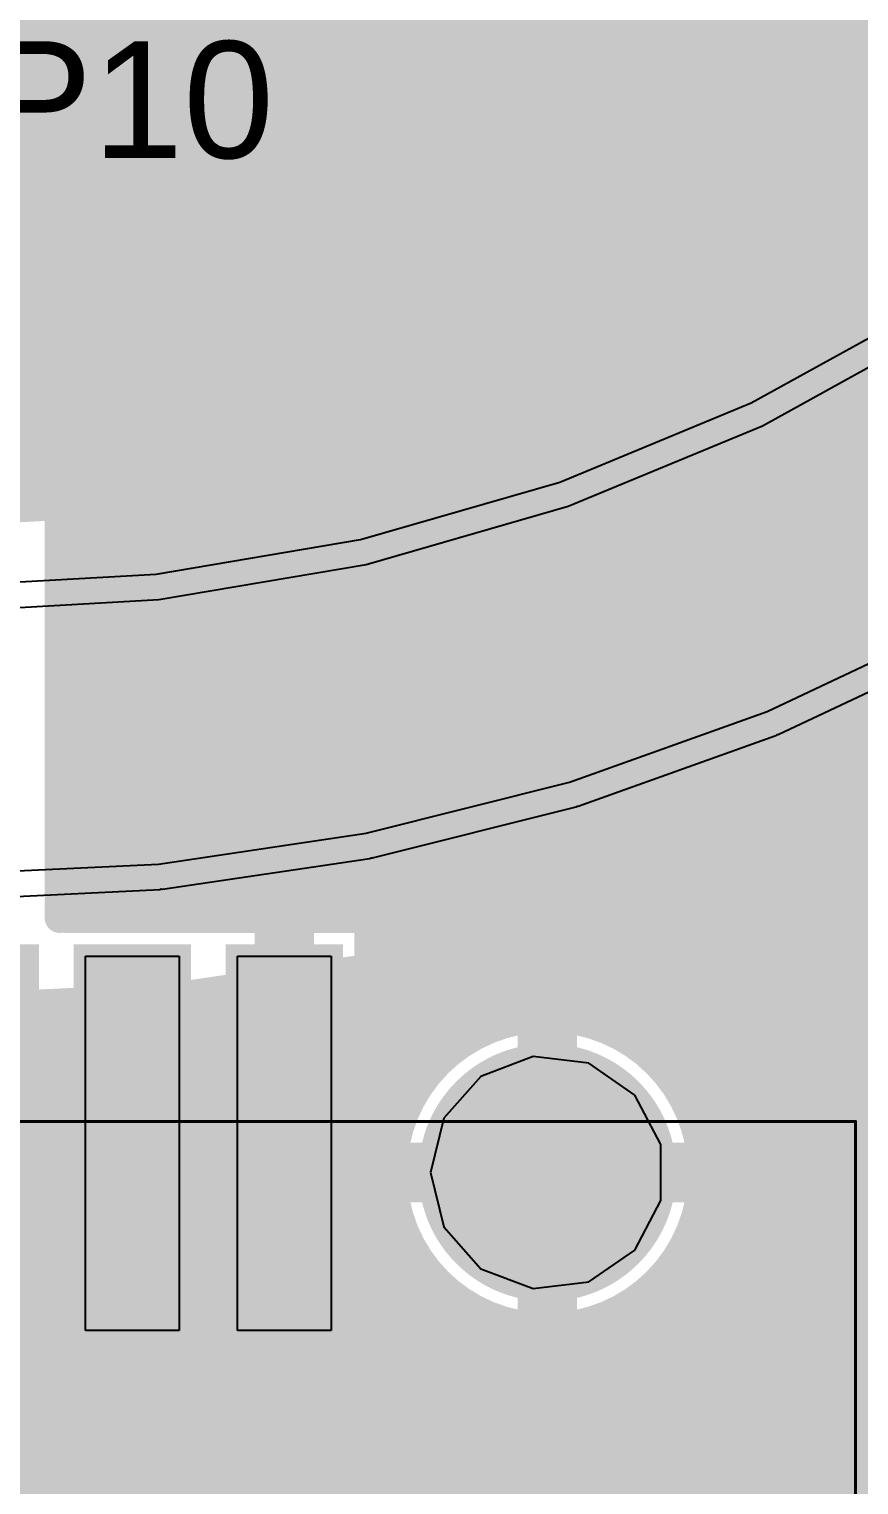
# Model space of a CAD drawing. Header units: inches. Extents: x 0 to 215, y 0 to 215.
# Drawn here: x 0.4625 to 0.6022, y 0.1446 to 0.3897 of the extents above; entities that cross this region are included whole.
import ezdxf

# ---------------------------------------------------------------- set-up
doc = ezdxf.new("R2010")
doc.units = ezdxf.units.IN
doc.header["$MEASUREMENT"] = 0
for name, color, linetype in [('BottomLayer', 5, 'Continuous'), ('BottomOverlay', 54, 'Continuous'), ('BottomPaste', 16, 'Continuous'), ('BottomSolder', 6, 'Continuous'), ('Mechanical1', 6, 'Continuous'), ('MultiLayer', 9, 'Continuous'), ('PadHoleLayer', 156, 'Continuous'), ('TopLayer', 1, 'Continuous'), ('TopOverlay', 2, 'Continuous'), ('TopPaste', 8, 'Continuous'), ('TopSolder', 216, 'Continuous')]:
    doc.layers.add(name, color=color, linetype=linetype)
doc.styles.add('Arial', font='', dxfattribs={"height": 0.2})
doc.styles.get('Arial').set_extended_font_data('Arial')

# ---------------------------------------------------------------- blocks, each defined once
blk = doc.blocks.new('BF82192__10')
at = {"layer": 'BottomLayer'}
blk.add_hatch(color=5, dxfattribs=at).paths.add_polyline_path([(0.07441, -0.31102), (0.07441, -0.27953), (0.09803, -0.27953), (0.09803, -0.31102)])
at = {"layer": 'BottomPaste'}
blk.add_hatch(color=16, dxfattribs=at).paths.add_polyline_path([(0.07441, -0.31102), (0.07441, -0.27953), (0.09803, -0.27953), (0.09803, -0.31102)])
at = {"layer": 'BottomSolder'}
blk.add_hatch(color=6, dxfattribs=at).paths.add_polyline_path([(0.07041, -0.31502), (0.07041, -0.27553), (0.10203, -0.27553), (0.10203, -0.31502)])
at = {"layer": 'BottomOverlay'}
blk.add_lwpolyline([(0.29565, -0.08636, 0.01, 0.01, -1), (-0.2949, -0.08636, 0.01, 0.01, 0)], format="xyseb", dxfattribs=at)
blk.add_lwpolyline([(0.29565, -0.08636, 0.01, 0.01, -1), (-0.2949, -0.08636, 0.01, 0.01, 0)], format="xyseb", dxfattribs=at)
blk = doc.blocks.new('T___P_____12')
at = {"layer": 'TopLayer'}
h = blk.add_hatch(color=1, dxfattribs=at)
edge = h.paths.add_edge_path()
edge.add_arc((0, 0), 0.01969, 0, 360)
at = {"layer": 'TopPaste'}
h = blk.add_hatch(color=8, dxfattribs=at)
edge = h.paths.add_edge_path()
edge.add_arc((0, 0), 0.01969, 0, 360)
at = {"layer": 'TopSolder'}
h = blk.add_hatch(color=216, dxfattribs=at)
edge = h.paths.add_edge_path()
edge.add_arc((0, 0), 0.02369, 0, 360)
blk = doc.blocks.new('MICRO_USB_SMD_MICRO_XNJ_ZB_49')
at = {"layer": 'BottomLayer'}
h = blk.add_hatch(color=5, dxfattribs=at)
edge = h.paths.add_edge_path()
edge.add_arc((-0.08037, 0.09547), 0.01969, 0, 360)
at = {"layer": 'BottomSolder'}
h = blk.add_hatch(color=6, dxfattribs=at)
edge = h.paths.add_edge_path()
edge.add_arc((-0.08037, 0.09547), 0.02168, 0, 360)
at = {"layer": 'MultiLayer'}
h = blk.add_hatch(color=9, dxfattribs=at)
edge = h.paths.add_edge_path()
edge.add_arc((-0.08037, 0.09547), 0.01969, 0, 360)
at = {"layer": 'PadHoleLayer'}
h = blk.add_hatch(color=156, dxfattribs=at)
edge = h.paths.add_edge_path()
edge.add_arc((-0.08037, 0.09547), 0.01378, 0, 360)
at = {"layer": 'TopLayer'}
h = blk.add_hatch(color=1, dxfattribs=at)
edge = h.paths.add_edge_path()
edge.add_arc((-0.08037, 0.09547), 0.01969, 0, 360)
for points in [[(-0.0538, 0.05906), (-0.0538, 0.04331), (-0.11679, 0.04331), (-0.11679, 0.05906)], [(-0.0538, 0.03346), (-0.0538, 0.01772), (-0.11679, 0.01772), (-0.11679, 0.03346)]]:
    blk.add_hatch(color=1, dxfattribs=at).paths.add_polyline_path(points)
at = {"layer": 'TopSolder'}
h = blk.add_hatch(color=216, dxfattribs=at)
edge = h.paths.add_edge_path()
edge.add_arc((-0.08037, 0.09547), 0.02168, 0, 360)
for points in [[(-0.0518, 0.06105), (-0.0518, 0.04131), (-0.11879, 0.04131), (-0.11879, 0.06105)], [(-0.0518, 0.03546), (-0.0518, 0.01572), (-0.11879, 0.01572), (-0.11879, 0.03546)], [(-0.0518, 0.00987), (-0.0518, -0.00987), (-0.11879, -0.00987), (-0.11879, 0.00987)]]:
    blk.add_hatch(color=216, dxfattribs=at).paths.add_polyline_path(points)
at = {"layer": 'TopOverlay'}
for points in [[(-0.09321, 0.12122, 0.01, 0.01, 0), (-0.09321, 0.14961, 0.01, 0.01, 0)], [(-0.0158, 0.14961, 0.01, 0.01, 0), (-0.08973, 0.14961, 0.01, 0.01, 0)], [(-0.09321, 0.06816, 0.01, 0.01, 0), (-0.09321, 0.06972, 0.01, 0.01, 0)]]:
    blk.add_lwpolyline(points, format="xyseb", dxfattribs=at)
for points in [[(-0.09571, 0.14961, 0.005, 0.005, 1), (-0.09071, 0.14961, 0.005, 0.005, 1)], [(-0.09223, 0.14961, 0.005, 0.005, 1), (-0.08723, 0.14961, 0.005, 0.005, 1)], [(-0.09571, 0.12122, 0.005, 0.005, 1), (-0.09071, 0.12122, 0.005, 0.005, 1)], [(-0.09571, 0.06972, 0.005, 0.005, 1), (-0.09071, 0.06972, 0.005, 0.005, 1)], [(-0.09571, 0.06816, 0.005, 0.005, 1), (-0.09071, 0.06816, 0.005, 0.005, 1)]]:
    blk.add_lwpolyline(points, format="xyseb", close=True, dxfattribs=at)
at = {"layer": 'TopPaste'}
for p, q in [((-0.08509, 0.11458), (-0.09343, 0.1102)), ((-0.07566, 0.11458), (-0.08509, 0.11458)), ((-0.06732, 0.1102), (-0.07566, 0.11458)), ((-0.09343, 0.1102), (-0.09878, 0.10245)), ((-0.06197, 0.10245), (-0.06732, 0.1102)), ((-0.09878, 0.10245), (-0.09992, 0.0931)), ((-0.06083, 0.0931), (-0.06197, 0.10245)), ((-0.09992, 0.0931), (-0.09657, 0.08429)), ((-0.06417, 0.08429), (-0.06083, 0.0931)), ((-0.09657, 0.08429), (-0.08952, 0.07804)), ((-0.07123, 0.07804), (-0.06417, 0.08429)), ((-0.08952, 0.07804), (-0.08037, 0.07579)), ((-0.08037, 0.07579), (-0.07123, 0.07804)), ((-0.11679, 0.05906), (-0.0538, 0.05906)), ((-0.11679, 0.04331), (-0.11679, 0.05906)), ((-0.0538, 0.05906), (-0.0538, 0.04331)), ((-0.0538, 0.04331), (-0.11679, 0.04331)), ((-0.11679, 0.03346), (-0.0538, 0.03346)), ((-0.11679, 0.01772), (-0.11679, 0.03346)), ((-0.0538, 0.03346), (-0.0538, 0.01772)), ((-0.0538, 0.01772), (-0.11679, 0.01772))]:
    blk.add_line(p, q, dxfattribs=at)
blk = doc.blocks.new('____73')
at = {"layer": 'BottomLayer'}
for p, q in [((0.16797, -0.34606), (0.13698, -0.36318)), ((0.13698, -0.36318), (0.10427, -0.37673)), ((0.10427, -0.37673), (0.07025, -0.38653)), ((0.07025, -0.38653), (0.03535, -0.39246)), ((0.03535, -0.39246), (0, -0.39445)), ((0.13774, -0.41126), (0.16967, -0.39616)), ((0.10448, -0.42316), (0.13774, -0.41126)), ((0.07022, -0.43174), (0.10448, -0.42316)), ((0.03528, -0.43693), (0.07022, -0.43174)), ((0, -0.43866), (0.03528, -0.43693))]:
    blk.add_line(p, q, dxfattribs=at)
at = {"layer": 'BottomSolder'}
for p, q in [((0.13509, -0.35926), (0.16565, -0.34237)), ((0.13509, -0.35926), (0.16565, -0.34237)), ((0.10283, -0.37262), (0.13509, -0.35926)), ((0.10283, -0.37262), (0.13509, -0.35926)), ((0.06928, -0.38229), (0.10283, -0.37262)), ((0.06928, -0.38229), (0.10283, -0.37262)), ((0.03486, -0.38814), (0.06928, -0.38229)), ((0.03486, -0.38814), (0.06928, -0.38229)), ((0, -0.39009), (0.03486, -0.38814)), ((0, -0.39009), (0.03486, -0.38814)), ((0.17152, -0.40009), (0.13959, -0.41519)), ((0.17152, -0.40009), (0.13959, -0.41519)), ((0.1392, -0.41536), (0.10594, -0.42725)), ((0.1392, -0.41536), (0.10594, -0.42725)), ((0.13937, -0.4152), (0.1392, -0.41536)), ((0.13937, -0.4152), (0.1392, -0.41536)), ((0.13959, -0.41519), (0.13937, -0.4152)), ((0.13959, -0.41519), (0.13937, -0.4152)), ((0.10554, -0.42738), (0.07127, -0.43596)), ((0.10554, -0.42738), (0.07127, -0.43596)), ((0.10572, -0.42724), (0.10554, -0.42738)), ((0.10572, -0.42724), (0.10554, -0.42738)), ((0.10594, -0.42725), (0.10572, -0.42724)), ((0.10594, -0.42725), (0.10572, -0.42724)), ((0.07085, -0.43604), (0.03592, -0.44123)), ((0.07085, -0.43604), (0.03592, -0.44123)), ((0.07105, -0.43593), (0.07085, -0.43604)), ((0.07105, -0.43593), (0.07085, -0.43604)), ((0.07127, -0.43596), (0.07105, -0.43593)), ((0.07127, -0.43596), (0.07105, -0.43593)), ((0.03549, -0.44127), (0.00021, -0.443)), ((0.03549, -0.44127), (0.00021, -0.443)), ((0.0357, -0.44117), (0.03549, -0.44127)), ((0.0357, -0.44117), (0.03549, -0.44127)), ((0.03592, -0.44123), (0.0357, -0.44117)), ((0.03592, -0.44123), (0.0357, -0.44117))]:
    blk.add_line(p, q, dxfattribs=at)

msp = doc.modelspace()

# ---------------------------------------------------------------- linework, layer by layer
at = {"layer": 'BottomLayer'}
for points in [[(0.51435, 0.37516, 0.005, 0.005, 0), (0.51435, 0.41953, 0.005, 0.005, 0)], [(0.55085, 0.37516, 0.005, 0.005, 0), (0.55085, 0.41953, 0.005, 0.005, 0)], [(0.5326, 0.37766, 0.01, 0.01, 0), (0.5326, 0.39735, 0.01, 0.01, 0)], [(0.37841, 0.38952, 0.005, 0.005, 0), (0.51435, 0.38952, 0.005, 0.005, 0)], [(0.55085, 0.38952, 0.005, 0.005, 0), (0.6444, 0.38952, 0.005, 0.005, 0)], [(0.37841, 0.38551, 0.005, 0.005, 0), (0.51435, 0.38551, 0.005, 0.005, 0)], [(0.55085, 0.38551, 0.005, 0.005, 0), (0.6399, 0.38551, 0.005, 0.005, 0)], [(0.37841, 0.38149, 0.005, 0.005, 0), (0.51435, 0.38149, 0.005, 0.005, 0)], [(0.55085, 0.38149, 0.005, 0.005, 0), (0.63541, 0.38149, 0.005, 0.005, 0)], [(0.37841, 0.37748, 0.005, 0.005, 0), (0.51435, 0.37748, 0.005, 0.005, 0)], [(0.51435, 0.37516, 0.005, 0.005, 0), (0.55085, 0.37516, 0.005, 0.005, 0)], [(0.55085, 0.37748, 0.005, 0.005, 0), (0.63071, 0.37748, 0.005, 0.005, 0)], [(0.27295, 0.37346, 0.005, 0.005, 0), (0.62505, 0.37346, 0.005, 0.005, 0)], [(0.27861, 0.36944, 0.005, 0.005, 0), (0.61939, 0.36944, 0.005, 0.005, 0)], [(0.28427, 0.36543, 0.005, 0.005, 0), (0.61373, 0.36543, 0.005, 0.005, 0)], [(0.28993, 0.36141, 0.005, 0.005, 0), (0.60807, 0.36141, 0.005, 0.005, 0)], [(0.57615, 0.34328, 0.005, 0.005, 0), (0.60491, 0.35917, 0.005, 0.005, 0)], [(0.2963, 0.3574, 0.005, 0.005, 0), (0.6017, 0.3574, 0.005, 0.005, 0)], [(0.30357, 0.35338, 0.005, 0.005, 0), (0.59443, 0.35338, 0.005, 0.005, 0)], [(0.31083, 0.34937, 0.005, 0.005, 0), (0.58717, 0.34937, 0.005, 0.005, 0)], [(0.3181, 0.34535, 0.005, 0.005, 0), (0.5799, 0.34535, 0.005, 0.005, 0)], [(0.54579, 0.3307, 0.005, 0.005, 0), (0.57615, 0.34328, 0.005, 0.005, 0)], [(0.32654, 0.34133, 0.005, 0.005, 0), (0.57146, 0.34133, 0.005, 0.005, 0)], [(0.33623, 0.33732, 0.005, 0.005, 0), (0.56177, 0.33732, 0.005, 0.005, 0)], [(0.34593, 0.3333, 0.005, 0.005, 0), (0.55207, 0.3333, 0.005, 0.005, 0)], [(0.35711, 0.32929, 0.005, 0.005, 0), (0.54089, 0.32929, 0.005, 0.005, 0)], [(0.51421, 0.3216, 0.005, 0.005, 0), (0.54579, 0.3307, 0.005, 0.005, 0)], [(0.37105, 0.32527, 0.005, 0.005, 0), (0.52695, 0.32527, 0.005, 0.005, 0)], [(0.38583, 0.32126, 0.005, 0.005, 0), (0.51217, 0.32126, 0.005, 0.005, 0)], [(0.48181, 0.3161, 0.005, 0.005, 0), (0.51421, 0.3216, 0.005, 0.005, 0)], [(0.40946, 0.31724, 0.005, 0.005, 0), (0.48854, 0.31724, 0.005, 0.005, 0)], [(0.449, 0.31426, 0.005, 0.005, 0), (0.48181, 0.3161, 0.005, 0.005, 0)], [(0.59641, 0.25434, 0.005, 0.005, 0), (0.62834, 0.26944, 0.005, 0.005, 0)], [(0.60205, 0.257, 0.005, 0.005, 0), (0.89614, 0.257, 0.005, 0.005, 0)], [(0.5611, 0.24159, 0.005, 0.005, 0), (0.59436, 0.25349, 0.005, 0.005, 0)], [(0.59296, 0.25299, 0.005, 0.005, 0), (0.89614, 0.25299, 0.005, 0.005, 0)], [(0.58174, 0.24897, 0.005, 0.005, 0), (0.89614, 0.24897, 0.005, 0.005, 0)], [(0.57052, 0.24496, 0.005, 0.005, 0), (0.89614, 0.24496, 0.005, 0.005, 0)], [(0.52471, 0.23236, 0.005, 0.005, 0), (0.55898, 0.24094, 0.005, 0.005, 0)], [(0.55897, 0.24094, 0.005, 0.005, 0), (0.89614, 0.24094, 0.005, 0.005, 0)], [(0.54294, 0.23693, 0.005, 0.005, 0), (0.89614, 0.23693, 0.005, 0.005, 0)], [(0.52691, 0.23291, 0.005, 0.005, 0), (0.89614, 0.23291, 0.005, 0.005, 0)], [(0.4876, 0.22675, 0.005, 0.005, 0), (0.52254, 0.23193, 0.005, 0.005, 0)], [(0.50209, 0.22889, 0.005, 0.005, 0), (0.89614, 0.22889, 0.005, 0.005, 0)], [(0.45011, 0.22479, 0.005, 0.005, 0), (0.48539, 0.22653, 0.005, 0.005, 0)], [(0.45182, 0.22488, 0.005, 0.005, 0), (0.89614, 0.22488, 0.005, 0.005, 0)], [(0.54975, 0.19717, 0.01, 0.01, 0), (0.54975, 0.22079, 0.01, 0.01, 0)], [(0.3698, 0.22086, 0.005, 0.005, 0), (0.53876, 0.22086, 0.005, 0.005, 0)], [(0.56075, 0.22086, 0.005, 0.005, 0), (0.89614, 0.22086, 0.005, 0.005, 0)], [(0.37599, 0.21685, 0.005, 0.005, 0), (0.53258, 0.21685, 0.005, 0.005, 0)], [(0.56693, 0.21685, 0.005, 0.005, 0), (0.89614, 0.21685, 0.005, 0.005, 0)], [(0.37971, 0.21283, 0.005, 0.005, 0), (0.52885, 0.21283, 0.005, 0.005, 0)], [(0.57066, 0.21283, 0.005, 0.005, 0), (0.89614, 0.21283, 0.005, 0.005, 0)], [(0.38219, 0.20882, 0.005, 0.005, 0), (0.52637, 0.20882, 0.005, 0.005, 0)], [(0.57314, 0.20882, 0.005, 0.005, 0), (0.89614, 0.20882, 0.005, 0.005, 0)], [(0.38379, 0.2048, 0.005, 0.005, 0), (0.52477, 0.2048, 0.005, 0.005, 0)], [(0.57474, 0.2048, 0.005, 0.005, 0), (0.89614, 0.2048, 0.005, 0.005, 0)], [(0.35881, 0.19717, 0.00787, 0.00787, 0), (0.54975, 0.19717, 0.00787, 0.00787, 0)], [(0.38468, 0.20078, 0.005, 0.005, 0), (0.52388, 0.20078, 0.005, 0.005, 0)], [(0.52613, 0.19717, 0.01, 0.01, 0), (0.54975, 0.19717, 0.01, 0.01, 0)], [(0.54975, 0.19717, 0.01, 0.01, 0), (0.57338, 0.19717, 0.01, 0.01, 0)], [(0.54975, 0.17355, 0.01, 0.01, 0), (0.54975, 0.19717, 0.01, 0.01, 0)], [(0.54975, 0.15189, 0.00787, 0.00787, 0), (0.54975, 0.19717, 0.00787, 0.00787, 0)], [(0.57563, 0.20078, 0.005, 0.005, 0), (0.89614, 0.20078, 0.005, 0.005, 0)], [(0.38493, 0.19677, 0.005, 0.005, 0), (0.52364, 0.19677, 0.005, 0.005, 0)], [(0.57587, 0.19677, 0.005, 0.005, 0), (0.89614, 0.19677, 0.005, 0.005, 0)], [(0.38456, 0.19275, 0.005, 0.005, 0), (0.52401, 0.19275, 0.005, 0.005, 0)], [(0.5755, 0.19275, 0.005, 0.005, 0), (0.89614, 0.19275, 0.005, 0.005, 0)], [(0.38354, 0.18874, 0.005, 0.005, 0), (0.52503, 0.18874, 0.005, 0.005, 0)], [(0.57448, 0.18874, 0.005, 0.005, 0), (0.89614, 0.18874, 0.005, 0.005, 0)], [(0.38178, 0.18472, 0.005, 0.005, 0), (0.52679, 0.18472, 0.005, 0.005, 0)], [(0.57272, 0.18472, 0.005, 0.005, 0), (0.89614, 0.18472, 0.005, 0.005, 0)], [(0.37909, 0.18071, 0.005, 0.005, 0), (0.52947, 0.18071, 0.005, 0.005, 0)], [(0.57004, 0.18071, 0.005, 0.005, 0), (0.78523, 0.18071, 0.005, 0.005, 0)], [(0.37503, 0.17669, 0.005, 0.005, 0), (0.53354, 0.17669, 0.005, 0.005, 0)], [(0.56597, 0.17669, 0.005, 0.005, 0), (0.77404, 0.17669, 0.005, 0.005, 0)], [(0.36789, 0.17268, 0.005, 0.005, 0), (0.54067, 0.17268, 0.005, 0.005, 0)], [(0.55884, 0.17268, 0.005, 0.005, 0), (0.76607, 0.17268, 0.005, 0.005, 0)], [(0.1483, 0.16866, 0.005, 0.005, 0), (0.75972, 0.16866, 0.005, 0.005, 0)], [(0.15362, 0.16464, 0.005, 0.005, 0), (0.7544, 0.16464, 0.005, 0.005, 0)], [(0.15818, 0.16063, 0.005, 0.005, 0), (0.74983, 0.16063, 0.005, 0.005, 0)], [(0.16216, 0.15661, 0.005, 0.005, 0), (0.74586, 0.15661, 0.005, 0.005, 0)], [(0.16565, 0.1526, 0.005, 0.005, 0), (0.74236, 0.1526, 0.005, 0.005, 0)], [(0.54975, 0.15189, 0.00787, 0.00787, 0), (0.597, 0.10465, 0.00787, 0.00787, 0)], [(0.16874, 0.14858, 0.005, 0.005, 0), (0.73928, 0.14858, 0.005, 0.005, 0)], [(0.17146, 0.14457, 0.005, 0.005, 0), (0.73655, 0.14457, 0.005, 0.005, 0)]]:
    msp.add_lwpolyline(points, format="xyseb", dxfattribs=at)
for points in [[(0.5131, 0.38952, 0.0025, 0.0025, 1), (0.5156, 0.38952, 0.0025, 0.0025, 1)], [(0.5496, 0.38952, 0.0025, 0.0025, 1), (0.5521, 0.38952, 0.0025, 0.0025, 1)], [(0.5131, 0.38551, 0.0025, 0.0025, 1), (0.5156, 0.38551, 0.0025, 0.0025, 1)], [(0.5496, 0.38551, 0.0025, 0.0025, 1), (0.5521, 0.38551, 0.0025, 0.0025, 1)], [(0.5131, 0.38149, 0.0025, 0.0025, 1), (0.5156, 0.38149, 0.0025, 0.0025, 1)], [(0.5301, 0.37766, 0.005, 0.005, 1), (0.5351, 0.37766, 0.005, 0.005, 1)], [(0.5496, 0.38149, 0.0025, 0.0025, 1), (0.5521, 0.38149, 0.0025, 0.0025, 1)], [(0.5131, 0.37748, 0.0025, 0.0025, 1), (0.5156, 0.37748, 0.0025, 0.0025, 1)], [(0.5131, 0.37516, 0.0025, 0.0025, 1), (0.5156, 0.37516, 0.0025, 0.0025, 1)], [(0.5131, 0.37516, 0.0025, 0.0025, 1), (0.5156, 0.37516, 0.0025, 0.0025, 1)], [(0.5496, 0.37748, 0.0025, 0.0025, 1), (0.5521, 0.37748, 0.0025, 0.0025, 1)], [(0.5496, 0.37516, 0.0025, 0.0025, 1), (0.5521, 0.37516, 0.0025, 0.0025, 1)], [(0.5496, 0.37516, 0.0025, 0.0025, 1), (0.5521, 0.37516, 0.0025, 0.0025, 1)], [(0.60045, 0.3574, 0.0025, 0.0025, 1), (0.60295, 0.3574, 0.0025, 0.0025, 1)], [(0.59318, 0.35338, 0.0025, 0.0025, 1), (0.59568, 0.35338, 0.0025, 0.0025, 1)], [(0.58592, 0.34937, 0.0025, 0.0025, 1), (0.58842, 0.34937, 0.0025, 0.0025, 1)], [(0.5749, 0.34328, 0.0025, 0.0025, 1), (0.5774, 0.34328, 0.0025, 0.0025, 1)], [(0.5749, 0.34328, 0.0025, 0.0025, 1), (0.5774, 0.34328, 0.0025, 0.0025, 1)], [(0.57865, 0.34535, 0.0025, 0.0025, 1), (0.58115, 0.34535, 0.0025, 0.0025, 1)], [(0.57021, 0.34133, 0.0025, 0.0025, 1), (0.57271, 0.34133, 0.0025, 0.0025, 1)], [(0.56052, 0.33732, 0.0025, 0.0025, 1), (0.56302, 0.33732, 0.0025, 0.0025, 1)], [(0.55082, 0.3333, 0.0025, 0.0025, 1), (0.55332, 0.3333, 0.0025, 0.0025, 1)], [(0.53964, 0.32929, 0.0025, 0.0025, 1), (0.54214, 0.32929, 0.0025, 0.0025, 1)], [(0.54454, 0.3307, 0.0025, 0.0025, 1), (0.54704, 0.3307, 0.0025, 0.0025, 1)], [(0.54454, 0.3307, 0.0025, 0.0025, 1), (0.54704, 0.3307, 0.0025, 0.0025, 1)], [(0.5257, 0.32527, 0.0025, 0.0025, 1), (0.5282, 0.32527, 0.0025, 0.0025, 1)], [(0.51092, 0.32126, 0.0025, 0.0025, 1), (0.51342, 0.32126, 0.0025, 0.0025, 1)], [(0.51296, 0.3216, 0.0025, 0.0025, 1), (0.51546, 0.3216, 0.0025, 0.0025, 1)], [(0.51296, 0.3216, 0.0025, 0.0025, 1), (0.51546, 0.3216, 0.0025, 0.0025, 1)], [(0.48729, 0.31724, 0.0025, 0.0025, 1), (0.48979, 0.31724, 0.0025, 0.0025, 1)], [(0.48056, 0.3161, 0.0025, 0.0025, 1), (0.48306, 0.3161, 0.0025, 0.0025, 1)], [(0.48056, 0.3161, 0.0025, 0.0025, 1), (0.48306, 0.3161, 0.0025, 0.0025, 1)], [(0.6008, 0.257, 0.0025, 0.0025, 1), (0.6033, 0.257, 0.0025, 0.0025, 1)], [(0.59171, 0.25299, 0.0025, 0.0025, 1), (0.59421, 0.25299, 0.0025, 0.0025, 1)], [(0.59311, 0.25349, 0.0025, 0.0025, 1), (0.59561, 0.25349, 0.0025, 0.0025, 1)], [(0.59516, 0.25434, 0.0025, 0.0025, 1), (0.59766, 0.25434, 0.0025, 0.0025, 1)], [(0.58049, 0.24897, 0.0025, 0.0025, 1), (0.58299, 0.24897, 0.0025, 0.0025, 1)], [(0.56927, 0.24496, 0.0025, 0.0025, 1), (0.57177, 0.24496, 0.0025, 0.0025, 1)], [(0.55772, 0.24094, 0.0025, 0.0025, 1), (0.56022, 0.24094, 0.0025, 0.0025, 1)], [(0.55773, 0.24094, 0.0025, 0.0025, 1), (0.56023, 0.24094, 0.0025, 0.0025, 1)], [(0.55985, 0.24159, 0.0025, 0.0025, 1), (0.56235, 0.24159, 0.0025, 0.0025, 1)], [(0.54169, 0.23693, 0.0025, 0.0025, 1), (0.54419, 0.23693, 0.0025, 0.0025, 1)], [(0.52566, 0.23291, 0.0025, 0.0025, 1), (0.52816, 0.23291, 0.0025, 0.0025, 1)], [(0.52129, 0.23193, 0.0025, 0.0025, 1), (0.52379, 0.23193, 0.0025, 0.0025, 1)], [(0.52346, 0.23236, 0.0025, 0.0025, 1), (0.52596, 0.23236, 0.0025, 0.0025, 1)], [(0.50084, 0.22889, 0.0025, 0.0025, 1), (0.50334, 0.22889, 0.0025, 0.0025, 1)], [(0.48414, 0.22653, 0.0025, 0.0025, 1), (0.48664, 0.22653, 0.0025, 0.0025, 1)], [(0.48635, 0.22675, 0.0025, 0.0025, 1), (0.48885, 0.22675, 0.0025, 0.0025, 1)], [(0.57588, 0.19717, 0.005, 0.005, 1), (0.52363, 0.19717, 0.005, 0.005, 1)], [(0.54726, 0.22079, 0.005, 0.005, 1), (0.55226, 0.22079, 0.005, 0.005, 1)], [(0.53751, 0.22086, 0.0025, 0.0025, 1), (0.54001, 0.22086, 0.0025, 0.0025, 1)], [(0.5595, 0.22086, 0.0025, 0.0025, 1), (0.562, 0.22086, 0.0025, 0.0025, 1)], [(0.53133, 0.21685, 0.0025, 0.0025, 1), (0.53383, 0.21685, 0.0025, 0.0025, 1)], [(0.56568, 0.21685, 0.0025, 0.0025, 1), (0.56818, 0.21685, 0.0025, 0.0025, 1)], [(0.5276, 0.21283, 0.0025, 0.0025, 1), (0.5301, 0.21283, 0.0025, 0.0025, 1)], [(0.56941, 0.21283, 0.0025, 0.0025, 1), (0.57191, 0.21283, 0.0025, 0.0025, 1)], [(0.52512, 0.20882, 0.0025, 0.0025, 1), (0.52762, 0.20882, 0.0025, 0.0025, 1)], [(0.57189, 0.20882, 0.0025, 0.0025, 1), (0.57439, 0.20882, 0.0025, 0.0025, 1)], [(0.52352, 0.2048, 0.0025, 0.0025, 1), (0.52602, 0.2048, 0.0025, 0.0025, 1)], [(0.57349, 0.2048, 0.0025, 0.0025, 1), (0.57599, 0.2048, 0.0025, 0.0025, 1)], [(0.52363, 0.19717, 0.005, 0.005, 1), (0.52863, 0.19717, 0.005, 0.005, 1)], [(0.52263, 0.20078, 0.0025, 0.0025, 1), (0.52513, 0.20078, 0.0025, 0.0025, 1)], [(0.54726, 0.19717, 0.005, 0.005, 1), (0.55226, 0.19717, 0.005, 0.005, 1)], [(0.54726, 0.19717, 0.005, 0.005, 1), (0.55226, 0.19717, 0.005, 0.005, 1)], [(0.54726, 0.19717, 0.005, 0.005, 1), (0.55226, 0.19717, 0.005, 0.005, 1)], [(0.54726, 0.19717, 0.005, 0.005, 1), (0.55226, 0.19717, 0.005, 0.005, 1)], [(0.54779, 0.19717, 0.00394, 0.00394, 1), (0.55172, 0.19717, 0.00394, 0.00394, 1)], [(0.54779, 0.19717, 0.00394, 0.00394, 1), (0.55172, 0.19717, 0.00394, 0.00394, 1)], [(0.57088, 0.19717, 0.005, 0.005, 1), (0.57588, 0.19717, 0.005, 0.005, 1)], [(0.57438, 0.20078, 0.0025, 0.0025, 1), (0.57688, 0.20078, 0.0025, 0.0025, 1)], [(0.52238, 0.19717, 0.0025, 0.0025, 1), (0.52488, 0.19717, 0.0025, 0.0025, 1)], [(0.52239, 0.19677, 0.0025, 0.0025, 1), (0.52489, 0.19677, 0.0025, 0.0025, 1)], [(0.57462, 0.19677, 0.0025, 0.0025, 1), (0.57712, 0.19677, 0.0025, 0.0025, 1)], [(0.57463, 0.19717, 0.0025, 0.0025, 1), (0.57713, 0.19717, 0.0025, 0.0025, 1)], [(0.52276, 0.19275, 0.0025, 0.0025, 1), (0.52526, 0.19275, 0.0025, 0.0025, 1)], [(0.57425, 0.19275, 0.0025, 0.0025, 1), (0.57675, 0.19275, 0.0025, 0.0025, 1)], [(0.52378, 0.18874, 0.0025, 0.0025, 1), (0.52628, 0.18874, 0.0025, 0.0025, 1)], [(0.57323, 0.18874, 0.0025, 0.0025, 1), (0.57573, 0.18874, 0.0025, 0.0025, 1)], [(0.52554, 0.18472, 0.0025, 0.0025, 1), (0.52804, 0.18472, 0.0025, 0.0025, 1)], [(0.57147, 0.18472, 0.0025, 0.0025, 1), (0.57397, 0.18472, 0.0025, 0.0025, 1)], [(0.52822, 0.18071, 0.0025, 0.0025, 1), (0.53072, 0.18071, 0.0025, 0.0025, 1)], [(0.56879, 0.18071, 0.0025, 0.0025, 1), (0.57129, 0.18071, 0.0025, 0.0025, 1)], [(0.53229, 0.17669, 0.0025, 0.0025, 1), (0.53479, 0.17669, 0.0025, 0.0025, 1)], [(0.56472, 0.17669, 0.0025, 0.0025, 1), (0.56722, 0.17669, 0.0025, 0.0025, 1)], [(0.54726, 0.17355, 0.005, 0.005, 1), (0.55226, 0.17355, 0.005, 0.005, 1)], [(0.53942, 0.17268, 0.0025, 0.0025, 1), (0.54192, 0.17268, 0.0025, 0.0025, 1)], [(0.55759, 0.17268, 0.0025, 0.0025, 1), (0.56009, 0.17268, 0.0025, 0.0025, 1)], [(0.54779, 0.15189, 0.00394, 0.00394, 1), (0.55172, 0.15189, 0.00394, 0.00394, 1)], [(0.54779, 0.15189, 0.00394, 0.00394, 1), (0.55172, 0.15189, 0.00394, 0.00394, 1)]]:
    msp.add_lwpolyline(points, format="xyseb", close=True, dxfattribs=at)
at = {"layer": 'Mechanical1'}
for points in [[(0.30637, 0.20577, 0.0005, 0.0005, 0), (0.60164, 0.20577, 0.0005, 0.0005, 0)], [(0.60164, 0.00577, 0.0005, 0.0005, 0), (0.60164, 0.20577, 0.0005, 0.0005, 0)]]:
    msp.add_lwpolyline(points, format="xyseb", dxfattribs=at)
msp.add_lwpolyline([(0.60152, 0.20577, 0.00025, 0.00025, 1), (0.60177, 0.20577, 0.00025, 0.00025, 1)], format="xyseb", close=True, dxfattribs=at)
msp.add_lwpolyline([(0.60152, 0.20577, 0.00025, 0.00025, 1), (0.60177, 0.20577, 0.00025, 0.00025, 1)], format="xyseb", close=True, dxfattribs=at)
at = {"layer": 'TopLayer'}
for points in [[(0.4653, 0.39908, 0.005, 0.005, -0.333488), (0.48412, 0.374, 0.005, 0.005, 0)], [(0.47901, 0.38952, 0.005, 0.005, 0), (0.89614, 0.38952, 0.005, 0.005, 0)], [(0.48145, 0.38551, 0.005, 0.005, 0), (0.89614, 0.38551, 0.005, 0.005, 0)], [(0.48302, 0.38149, 0.005, 0.005, 0), (0.89614, 0.38149, 0.005, 0.005, 0)], [(0.48389, 0.37748, 0.005, 0.005, 0), (0.89614, 0.37748, 0.005, 0.005, 0)], [(0.48412, 0.374, 0.005, 0.005, -0.307713), (0.46761, 0.34971, 0.005, 0.005, 0)], [(0.48412, 0.37346, 0.005, 0.005, 0), (0.89614, 0.37346, 0.005, 0.005, 0)], [(0.48372, 0.36944, 0.005, 0.005, 0), (0.89614, 0.36944, 0.005, 0.005, 0)], [(0.48268, 0.36543, 0.005, 0.005, 0), (0.89614, 0.36543, 0.005, 0.005, 0)], [(0.48089, 0.36141, 0.005, 0.005, 0), (0.89614, 0.36141, 0.005, 0.005, 0)], [(0.47817, 0.3574, 0.005, 0.005, 0), (0.89614, 0.3574, 0.005, 0.005, 0)], [(0.47404, 0.35338, 0.005, 0.005, 0), (0.89614, 0.35338, 0.005, 0.005, 0)], [(0.46761, 0.24002, 0.005, 0.005, 0), (0.46761, 0.34971, 0.005, 0.005, 0)], [(0.46761, 0.34937, 0.005, 0.005, 0), (0.89614, 0.34937, 0.005, 0.005, 0)], [(0.46761, 0.34535, 0.005, 0.005, 0), (0.89614, 0.34535, 0.005, 0.005, 0)], [(0.46761, 0.34133, 0.005, 0.005, 0), (0.89614, 0.34133, 0.005, 0.005, 0)], [(0.46761, 0.33732, 0.005, 0.005, 0), (0.89614, 0.33732, 0.005, 0.005, 0)], [(0.46761, 0.3333, 0.005, 0.005, 0), (0.89614, 0.3333, 0.005, 0.005, 0)], [(0.46761, 0.32929, 0.005, 0.005, 0), (0.89614, 0.32929, 0.005, 0.005, 0)], [(0.46761, 0.32527, 0.005, 0.005, 0), (0.89614, 0.32527, 0.005, 0.005, 0)], [(0.46761, 0.32126, 0.005, 0.005, 0), (0.89614, 0.32126, 0.005, 0.005, 0)], [(0.46761, 0.31724, 0.005, 0.005, 0), (0.89614, 0.31724, 0.005, 0.005, 0)], [(0.46761, 0.31322, 0.005, 0.005, 0), (0.89614, 0.31322, 0.005, 0.005, 0)], [(0.46761, 0.30921, 0.005, 0.005, 0), (0.89614, 0.30921, 0.005, 0.005, 0)], [(0.46761, 0.30519, 0.005, 0.005, 0), (0.89614, 0.30519, 0.005, 0.005, 0)], [(0.46761, 0.30118, 0.005, 0.005, 0), (0.89614, 0.30118, 0.005, 0.005, 0)], [(0.46761, 0.29716, 0.005, 0.005, 0), (0.89614, 0.29716, 0.005, 0.005, 0)], [(0.46761, 0.29315, 0.005, 0.005, 0), (0.89614, 0.29315, 0.005, 0.005, 0)], [(0.46761, 0.28913, 0.005, 0.005, 0), (0.89614, 0.28913, 0.005, 0.005, 0)], [(0.46761, 0.28511, 0.005, 0.005, 0), (0.89614, 0.28511, 0.005, 0.005, 0)], [(0.46761, 0.2811, 0.005, 0.005, 0), (0.89614, 0.2811, 0.005, 0.005, 0)], [(0.46761, 0.27708, 0.005, 0.005, 0), (0.89614, 0.27708, 0.005, 0.005, 0)], [(0.46761, 0.27307, 0.005, 0.005, 0), (0.89614, 0.27307, 0.005, 0.005, 0)], [(0.46761, 0.26905, 0.005, 0.005, 0), (0.89614, 0.26905, 0.005, 0.005, 0)], [(0.46761, 0.26504, 0.005, 0.005, 0), (0.89614, 0.26504, 0.005, 0.005, 0)], [(0.46761, 0.26102, 0.005, 0.005, 0), (0.89614, 0.26102, 0.005, 0.005, 0)], [(0.46761, 0.257, 0.005, 0.005, 0), (0.89614, 0.257, 0.005, 0.005, 0)], [(0.46761, 0.25299, 0.005, 0.005, 0), (0.89614, 0.25299, 0.005, 0.005, 0)], [(0.46761, 0.24897, 0.005, 0.005, 0), (0.89614, 0.24897, 0.005, 0.005, 0)], [(0.46761, 0.24496, 0.005, 0.005, 0), (0.89614, 0.24496, 0.005, 0.005, 0)], [(0.46761, 0.24094, 0.005, 0.005, 0), (0.89614, 0.24094, 0.005, 0.005, 0)], [(0.46859, 0.24002, 0.005, 0.005, 0), (0.49115, 0.24002, 0.005, 0.005, 0)], [(0.49115, 0.24002, 0.005, 0.005, 0), (0.49418, 0.24002, 0.005, 0.005, 0)], [(0.49115, 0.24002, 0.005, 0.005, 0), (0.49418, 0.24002, 0.005, 0.005, 0)], [(0.49418, 0.24002, 0.005, 0.005, 0), (0.51977, 0.24002, 0.005, 0.005, 0)], [(0.50546, 0.20209, 0.01, 0.01, 0), (0.50546, 0.23752, 0.01, 0.01, 0)], [(0.51977, 0.16416, 0.005, 0.005, 0), (0.51977, 0.24002, 0.005, 0.005, 0)], [(0.51977, 0.23693, 0.005, 0.005, 0), (0.89614, 0.23693, 0.005, 0.005, 0)], [(0.51977, 0.23291, 0.005, 0.005, 0), (0.89614, 0.23291, 0.005, 0.005, 0)], [(0.51977, 0.22889, 0.005, 0.005, 0), (0.89614, 0.22889, 0.005, 0.005, 0)], [(0.51977, 0.22488, 0.005, 0.005, 0), (0.89614, 0.22488, 0.005, 0.005, 0)], [(0.54975, 0.19717, 0.01, 0.01, 0), (0.54975, 0.22079, 0.01, 0.01, 0)], [(0.51977, 0.22086, 0.005, 0.005, 0), (0.53876, 0.22086, 0.005, 0.005, 0)], [(0.56075, 0.22086, 0.005, 0.005, 0), (0.89614, 0.22086, 0.005, 0.005, 0)], [(0.51977, 0.21685, 0.005, 0.005, 0), (0.53258, 0.21685, 0.005, 0.005, 0)], [(0.56693, 0.21685, 0.005, 0.005, 0), (0.89614, 0.21685, 0.005, 0.005, 0)], [(0.51977, 0.21283, 0.005, 0.005, 0), (0.52885, 0.21283, 0.005, 0.005, 0)], [(0.57066, 0.21283, 0.005, 0.005, 0), (0.89614, 0.21283, 0.005, 0.005, 0)], [(0.51977, 0.20882, 0.005, 0.005, 0), (0.52637, 0.20882, 0.005, 0.005, 0)], [(0.57314, 0.20882, 0.005, 0.005, 0), (0.89614, 0.20882, 0.005, 0.005, 0)], [(0.50546, 0.20209, 0.01, 0.01, 0), (0.51728, 0.20209, 0.01, 0.01, 0)], [(0.50546, 0.16666, 0.01, 0.01, 0), (0.50546, 0.20209, 0.01, 0.01, 0)], [(0.51977, 0.2048, 0.005, 0.005, 0), (0.52477, 0.2048, 0.005, 0.005, 0)], [(0.57474, 0.2048, 0.005, 0.005, 0), (0.89614, 0.2048, 0.005, 0.005, 0)], [(0.51977, 0.20078, 0.005, 0.005, 0), (0.52388, 0.20078, 0.005, 0.005, 0)], [(0.52613, 0.19717, 0.01, 0.01, 0), (0.54975, 0.19717, 0.01, 0.01, 0)], [(0.54975, 0.17355, 0.01, 0.01, 0), (0.54975, 0.19717, 0.01, 0.01, 0)], [(0.54975, 0.19717, 0.01, 0.01, 0), (0.57338, 0.19717, 0.01, 0.01, 0)], [(0.57563, 0.20078, 0.005, 0.005, 0), (0.89614, 0.20078, 0.005, 0.005, 0)], [(0.51977, 0.19677, 0.005, 0.005, 0), (0.52364, 0.19677, 0.005, 0.005, 0)], [(0.57587, 0.19677, 0.005, 0.005, 0), (0.89614, 0.19677, 0.005, 0.005, 0)], [(0.51977, 0.19275, 0.005, 0.005, 0), (0.52401, 0.19275, 0.005, 0.005, 0)], [(0.5755, 0.19275, 0.005, 0.005, 0), (0.89614, 0.19275, 0.005, 0.005, 0)], [(0.51977, 0.18874, 0.005, 0.005, 0), (0.52503, 0.18874, 0.005, 0.005, 0)], [(0.57448, 0.18874, 0.005, 0.005, 0), (0.89614, 0.18874, 0.005, 0.005, 0)], [(0.51977, 0.18472, 0.005, 0.005, 0), (0.52679, 0.18472, 0.005, 0.005, 0)], [(0.57272, 0.18472, 0.005, 0.005, 0), (0.89614, 0.18472, 0.005, 0.005, 0)], [(0.51977, 0.18071, 0.005, 0.005, 0), (0.52947, 0.18071, 0.005, 0.005, 0)], [(0.57004, 0.18071, 0.005, 0.005, 0), (0.78523, 0.18071, 0.005, 0.005, 0)], [(0.51977, 0.17669, 0.005, 0.005, 0), (0.53354, 0.17669, 0.005, 0.005, 0)], [(0.56597, 0.17669, 0.005, 0.005, 0), (0.77404, 0.17669, 0.005, 0.005, 0)], [(0.51977, 0.17268, 0.005, 0.005, 0), (0.54067, 0.17268, 0.005, 0.005, 0)], [(0.55884, 0.17268, 0.005, 0.005, 0), (0.76607, 0.17268, 0.005, 0.005, 0)], [(0.51977, 0.16866, 0.005, 0.005, 0), (0.75972, 0.16866, 0.005, 0.005, 0)], [(0.51977, 0.16464, 0.005, 0.005, 0), (0.7544, 0.16464, 0.005, 0.005, 0)], [(0.443, 0.16416, 0.005, 0.005, 0), (0.46556, 0.16416, 0.005, 0.005, 0)], [(0.46556, 0.16416, 0.005, 0.005, 0), (0.46859, 0.16416, 0.005, 0.005, 0)], [(0.46556, 0.16416, 0.005, 0.005, 0), (0.46859, 0.16416, 0.005, 0.005, 0)], [(0.46859, 0.16416, 0.005, 0.005, 0), (0.49115, 0.16416, 0.005, 0.005, 0)], [(0.49115, 0.16416, 0.005, 0.005, 0), (0.49418, 0.16416, 0.005, 0.005, 0)], [(0.49115, 0.16416, 0.005, 0.005, 0), (0.49418, 0.16416, 0.005, 0.005, 0)], [(0.49418, 0.16416, 0.005, 0.005, 0), (0.51977, 0.16416, 0.005, 0.005, 0)], [(0.40829, 0.16063, 0.005, 0.005, 0), (0.74983, 0.16063, 0.005, 0.005, 0)], [(0.40427, 0.15661, 0.005, 0.005, 0), (0.74586, 0.15661, 0.005, 0.005, 0)], [(0.40025, 0.1526, 0.005, 0.005, 0), (0.74236, 0.1526, 0.005, 0.005, 0)], [(0.39624, 0.14858, 0.005, 0.005, 0), (0.73928, 0.14858, 0.005, 0.005, 0)], [(0.39222, 0.14457, 0.005, 0.005, 0), (0.73655, 0.14457, 0.005, 0.005, 0)]]:
    msp.add_lwpolyline(points, format="xyseb", dxfattribs=at)
for points in [[(0.47776, 0.38952, 0.0025, 0.0025, 1), (0.48026, 0.38952, 0.0025, 0.0025, 1)], [(0.4802, 0.38551, 0.0025, 0.0025, 1), (0.4827, 0.38551, 0.0025, 0.0025, 1)], [(0.48177, 0.38149, 0.0025, 0.0025, 1), (0.48427, 0.38149, 0.0025, 0.0025, 1)], [(0.48264, 0.37748, 0.0025, 0.0025, 1), (0.48514, 0.37748, 0.0025, 0.0025, 1)], [(0.48287, 0.374, 0.0025, 0.0025, 1), (0.48537, 0.374, 0.0025, 0.0025, 1)], [(0.48287, 0.374, 0.0025, 0.0025, 1), (0.48537, 0.374, 0.0025, 0.0025, 1)], [(0.48287, 0.37346, 0.0025, 0.0025, 1), (0.48537, 0.37346, 0.0025, 0.0025, 1)], [(0.48247, 0.36944, 0.0025, 0.0025, 1), (0.48497, 0.36944, 0.0025, 0.0025, 1)], [(0.48143, 0.36543, 0.0025, 0.0025, 1), (0.48393, 0.36543, 0.0025, 0.0025, 1)], [(0.47964, 0.36141, 0.0025, 0.0025, 1), (0.48214, 0.36141, 0.0025, 0.0025, 1)], [(0.47692, 0.3574, 0.0025, 0.0025, 1), (0.47942, 0.3574, 0.0025, 0.0025, 1)], [(0.47279, 0.35338, 0.0025, 0.0025, 1), (0.47529, 0.35338, 0.0025, 0.0025, 1)], [(0.46636, 0.34971, 0.0025, 0.0025, 1), (0.46886, 0.34971, 0.0025, 0.0025, 1)], [(0.46636, 0.34971, 0.0025, 0.0025, 1), (0.46886, 0.34971, 0.0025, 0.0025, 1)], [(0.46636, 0.34937, 0.0025, 0.0025, 1), (0.46886, 0.34937, 0.0025, 0.0025, 1)], [(0.46636, 0.34535, 0.0025, 0.0025, 1), (0.46886, 0.34535, 0.0025, 0.0025, 1)], [(0.46636, 0.34133, 0.0025, 0.0025, 1), (0.46886, 0.34133, 0.0025, 0.0025, 1)], [(0.46636, 0.33732, 0.0025, 0.0025, 1), (0.46886, 0.33732, 0.0025, 0.0025, 1)], [(0.46636, 0.3333, 0.0025, 0.0025, 1), (0.46886, 0.3333, 0.0025, 0.0025, 1)], [(0.46636, 0.32929, 0.0025, 0.0025, 1), (0.46886, 0.32929, 0.0025, 0.0025, 1)], [(0.46636, 0.32527, 0.0025, 0.0025, 1), (0.46886, 0.32527, 0.0025, 0.0025, 1)], [(0.46636, 0.32126, 0.0025, 0.0025, 1), (0.46886, 0.32126, 0.0025, 0.0025, 1)], [(0.46636, 0.31724, 0.0025, 0.0025, 1), (0.46886, 0.31724, 0.0025, 0.0025, 1)], [(0.46636, 0.31322, 0.0025, 0.0025, 1), (0.46886, 0.31322, 0.0025, 0.0025, 1)], [(0.46636, 0.30921, 0.0025, 0.0025, 1), (0.46886, 0.30921, 0.0025, 0.0025, 1)], [(0.46636, 0.30519, 0.0025, 0.0025, 1), (0.46886, 0.30519, 0.0025, 0.0025, 1)], [(0.46636, 0.30118, 0.0025, 0.0025, 1), (0.46886, 0.30118, 0.0025, 0.0025, 1)], [(0.46636, 0.29716, 0.0025, 0.0025, 1), (0.46886, 0.29716, 0.0025, 0.0025, 1)], [(0.46636, 0.29315, 0.0025, 0.0025, 1), (0.46886, 0.29315, 0.0025, 0.0025, 1)], [(0.46636, 0.28913, 0.0025, 0.0025, 1), (0.46886, 0.28913, 0.0025, 0.0025, 1)], [(0.46636, 0.28511, 0.0025, 0.0025, 1), (0.46886, 0.28511, 0.0025, 0.0025, 1)], [(0.46636, 0.2811, 0.0025, 0.0025, 1), (0.46886, 0.2811, 0.0025, 0.0025, 1)], [(0.46636, 0.27708, 0.0025, 0.0025, 1), (0.46886, 0.27708, 0.0025, 0.0025, 1)], [(0.46636, 0.27307, 0.0025, 0.0025, 1), (0.46886, 0.27307, 0.0025, 0.0025, 1)], [(0.46636, 0.26905, 0.0025, 0.0025, 1), (0.46886, 0.26905, 0.0025, 0.0025, 1)], [(0.46636, 0.26504, 0.0025, 0.0025, 1), (0.46886, 0.26504, 0.0025, 0.0025, 1)], [(0.46636, 0.26102, 0.0025, 0.0025, 1), (0.46886, 0.26102, 0.0025, 0.0025, 1)], [(0.46636, 0.257, 0.0025, 0.0025, 1), (0.46886, 0.257, 0.0025, 0.0025, 1)], [(0.46636, 0.25299, 0.0025, 0.0025, 1), (0.46886, 0.25299, 0.0025, 0.0025, 1)], [(0.46636, 0.24897, 0.0025, 0.0025, 1), (0.46886, 0.24897, 0.0025, 0.0025, 1)], [(0.46636, 0.24496, 0.0025, 0.0025, 1), (0.46886, 0.24496, 0.0025, 0.0025, 1)], [(0.46636, 0.24094, 0.0025, 0.0025, 1), (0.46886, 0.24094, 0.0025, 0.0025, 1)], [(0.46636, 0.24002, 0.0025, 0.0025, 1), (0.46886, 0.24002, 0.0025, 0.0025, 1)], [(0.46734, 0.24002, 0.0025, 0.0025, 1), (0.46984, 0.24002, 0.0025, 0.0025, 1)], [(0.4899, 0.24002, 0.0025, 0.0025, 1), (0.4924, 0.24002, 0.0025, 0.0025, 1)], [(0.4899, 0.24002, 0.0025, 0.0025, 1), (0.4924, 0.24002, 0.0025, 0.0025, 1)], [(0.4899, 0.24002, 0.0025, 0.0025, 1), (0.4924, 0.24002, 0.0025, 0.0025, 1)], [(0.49293, 0.24002, 0.0025, 0.0025, 1), (0.49543, 0.24002, 0.0025, 0.0025, 1)], [(0.49293, 0.24002, 0.0025, 0.0025, 1), (0.49543, 0.24002, 0.0025, 0.0025, 1)], [(0.49293, 0.24002, 0.0025, 0.0025, 1), (0.49543, 0.24002, 0.0025, 0.0025, 1)], [(0.50296, 0.23752, 0.005, 0.005, 1), (0.50796, 0.23752, 0.005, 0.005, 1)], [(0.51853, 0.24002, 0.0025, 0.0025, 1), (0.52102, 0.24002, 0.0025, 0.0025, 1)], [(0.51853, 0.24002, 0.0025, 0.0025, 1), (0.52102, 0.24002, 0.0025, 0.0025, 1)], [(0.51853, 0.23693, 0.0025, 0.0025, 1), (0.52102, 0.23693, 0.0025, 0.0025, 1)], [(0.51853, 0.23291, 0.0025, 0.0025, 1), (0.52102, 0.23291, 0.0025, 0.0025, 1)], [(0.51853, 0.22889, 0.0025, 0.0025, 1), (0.52102, 0.22889, 0.0025, 0.0025, 1)], [(0.51853, 0.22488, 0.0025, 0.0025, 1), (0.52102, 0.22488, 0.0025, 0.0025, 1)], [(0.57588, 0.19717, 0.005, 0.005, 1), (0.52363, 0.19717, 0.005, 0.005, 1)], [(0.54726, 0.22079, 0.005, 0.005, 1), (0.55226, 0.22079, 0.005, 0.005, 1)], [(0.51853, 0.22086, 0.0025, 0.0025, 1), (0.52102, 0.22086, 0.0025, 0.0025, 1)], [(0.53751, 0.22086, 0.0025, 0.0025, 1), (0.54001, 0.22086, 0.0025, 0.0025, 1)], [(0.5595, 0.22086, 0.0025, 0.0025, 1), (0.562, 0.22086, 0.0025, 0.0025, 1)], [(0.51853, 0.21685, 0.0025, 0.0025, 1), (0.52102, 0.21685, 0.0025, 0.0025, 1)], [(0.53133, 0.21685, 0.0025, 0.0025, 1), (0.53383, 0.21685, 0.0025, 0.0025, 1)], [(0.56568, 0.21685, 0.0025, 0.0025, 1), (0.56818, 0.21685, 0.0025, 0.0025, 1)], [(0.51853, 0.21283, 0.0025, 0.0025, 1), (0.52102, 0.21283, 0.0025, 0.0025, 1)], [(0.5276, 0.21283, 0.0025, 0.0025, 1), (0.5301, 0.21283, 0.0025, 0.0025, 1)], [(0.56941, 0.21283, 0.0025, 0.0025, 1), (0.57191, 0.21283, 0.0025, 0.0025, 1)], [(0.51853, 0.20882, 0.0025, 0.0025, 1), (0.52102, 0.20882, 0.0025, 0.0025, 1)], [(0.52512, 0.20882, 0.0025, 0.0025, 1), (0.52762, 0.20882, 0.0025, 0.0025, 1)], [(0.57189, 0.20882, 0.0025, 0.0025, 1), (0.57439, 0.20882, 0.0025, 0.0025, 1)], [(0.50296, 0.20209, 0.005, 0.005, 1), (0.50796, 0.20209, 0.005, 0.005, 1)], [(0.50296, 0.20209, 0.005, 0.005, 1), (0.50796, 0.20209, 0.005, 0.005, 1)], [(0.50296, 0.20209, 0.005, 0.005, 1), (0.50796, 0.20209, 0.005, 0.005, 1)], [(0.51477, 0.20209, 0.005, 0.005, 1), (0.51977, 0.20209, 0.005, 0.005, 1)], [(0.51853, 0.2048, 0.0025, 0.0025, 1), (0.52102, 0.2048, 0.0025, 0.0025, 1)], [(0.52352, 0.2048, 0.0025, 0.0025, 1), (0.52602, 0.2048, 0.0025, 0.0025, 1)], [(0.57349, 0.2048, 0.0025, 0.0025, 1), (0.57599, 0.2048, 0.0025, 0.0025, 1)], [(0.51853, 0.20078, 0.0025, 0.0025, 1), (0.52102, 0.20078, 0.0025, 0.0025, 1)], [(0.52363, 0.19717, 0.005, 0.005, 1), (0.52863, 0.19717, 0.005, 0.005, 1)], [(0.52263, 0.20078, 0.0025, 0.0025, 1), (0.52513, 0.20078, 0.0025, 0.0025, 1)], [(0.54726, 0.19717, 0.005, 0.005, 1), (0.55226, 0.19717, 0.005, 0.005, 1)], [(0.54726, 0.19717, 0.005, 0.005, 1), (0.55226, 0.19717, 0.005, 0.005, 1)], [(0.54726, 0.19717, 0.005, 0.005, 1), (0.55226, 0.19717, 0.005, 0.005, 1)], [(0.54726, 0.19717, 0.005, 0.005, 1), (0.55226, 0.19717, 0.005, 0.005, 1)], [(0.57088, 0.19717, 0.005, 0.005, 1), (0.57588, 0.19717, 0.005, 0.005, 1)], [(0.57438, 0.20078, 0.0025, 0.0025, 1), (0.57688, 0.20078, 0.0025, 0.0025, 1)], [(0.51853, 0.19677, 0.0025, 0.0025, 1), (0.52102, 0.19677, 0.0025, 0.0025, 1)], [(0.52238, 0.19717, 0.0025, 0.0025, 1), (0.52488, 0.19717, 0.0025, 0.0025, 1)], [(0.52239, 0.19677, 0.0025, 0.0025, 1), (0.52489, 0.19677, 0.0025, 0.0025, 1)], [(0.57462, 0.19677, 0.0025, 0.0025, 1), (0.57712, 0.19677, 0.0025, 0.0025, 1)], [(0.57463, 0.19717, 0.0025, 0.0025, 1), (0.57713, 0.19717, 0.0025, 0.0025, 1)], [(0.51853, 0.19275, 0.0025, 0.0025, 1), (0.52102, 0.19275, 0.0025, 0.0025, 1)], [(0.52276, 0.19275, 0.0025, 0.0025, 1), (0.52526, 0.19275, 0.0025, 0.0025, 1)], [(0.57425, 0.19275, 0.0025, 0.0025, 1), (0.57675, 0.19275, 0.0025, 0.0025, 1)], [(0.51853, 0.18874, 0.0025, 0.0025, 1), (0.52102, 0.18874, 0.0025, 0.0025, 1)], [(0.52378, 0.18874, 0.0025, 0.0025, 1), (0.52628, 0.18874, 0.0025, 0.0025, 1)], [(0.57323, 0.18874, 0.0025, 0.0025, 1), (0.57573, 0.18874, 0.0025, 0.0025, 1)], [(0.51853, 0.18472, 0.0025, 0.0025, 1), (0.52102, 0.18472, 0.0025, 0.0025, 1)], [(0.52554, 0.18472, 0.0025, 0.0025, 1), (0.52804, 0.18472, 0.0025, 0.0025, 1)], [(0.57147, 0.18472, 0.0025, 0.0025, 1), (0.57397, 0.18472, 0.0025, 0.0025, 1)], [(0.51853, 0.18071, 0.0025, 0.0025, 1), (0.52102, 0.18071, 0.0025, 0.0025, 1)], [(0.52822, 0.18071, 0.0025, 0.0025, 1), (0.53072, 0.18071, 0.0025, 0.0025, 1)], [(0.56879, 0.18071, 0.0025, 0.0025, 1), (0.57129, 0.18071, 0.0025, 0.0025, 1)], [(0.51853, 0.17669, 0.0025, 0.0025, 1), (0.52102, 0.17669, 0.0025, 0.0025, 1)], [(0.53229, 0.17669, 0.0025, 0.0025, 1), (0.53479, 0.17669, 0.0025, 0.0025, 1)], [(0.56472, 0.17669, 0.0025, 0.0025, 1), (0.56722, 0.17669, 0.0025, 0.0025, 1)], [(0.54726, 0.17355, 0.005, 0.005, 1), (0.55226, 0.17355, 0.005, 0.005, 1)], [(0.51853, 0.17268, 0.0025, 0.0025, 1), (0.52102, 0.17268, 0.0025, 0.0025, 1)], [(0.53942, 0.17268, 0.0025, 0.0025, 1), (0.54192, 0.17268, 0.0025, 0.0025, 1)], [(0.55759, 0.17268, 0.0025, 0.0025, 1), (0.56009, 0.17268, 0.0025, 0.0025, 1)], [(0.50296, 0.16666, 0.005, 0.005, 1), (0.50796, 0.16666, 0.005, 0.005, 1)], [(0.51853, 0.16866, 0.0025, 0.0025, 1), (0.52102, 0.16866, 0.0025, 0.0025, 1)], [(0.51853, 0.16464, 0.0025, 0.0025, 1), (0.52102, 0.16464, 0.0025, 0.0025, 1)], [(0.46431, 0.16416, 0.0025, 0.0025, 1), (0.46681, 0.16416, 0.0025, 0.0025, 1)], [(0.46431, 0.16416, 0.0025, 0.0025, 1), (0.46681, 0.16416, 0.0025, 0.0025, 1)], [(0.46431, 0.16416, 0.0025, 0.0025, 1), (0.46681, 0.16416, 0.0025, 0.0025, 1)], [(0.46734, 0.16416, 0.0025, 0.0025, 1), (0.46984, 0.16416, 0.0025, 0.0025, 1)], [(0.46734, 0.16416, 0.0025, 0.0025, 1), (0.46984, 0.16416, 0.0025, 0.0025, 1)], [(0.46734, 0.16416, 0.0025, 0.0025, 1), (0.46984, 0.16416, 0.0025, 0.0025, 1)], [(0.4899, 0.16416, 0.0025, 0.0025, 1), (0.4924, 0.16416, 0.0025, 0.0025, 1)], [(0.4899, 0.16416, 0.0025, 0.0025, 1), (0.4924, 0.16416, 0.0025, 0.0025, 1)], [(0.4899, 0.16416, 0.0025, 0.0025, 1), (0.4924, 0.16416, 0.0025, 0.0025, 1)], [(0.49293, 0.16416, 0.0025, 0.0025, 1), (0.49543, 0.16416, 0.0025, 0.0025, 1)], [(0.49293, 0.16416, 0.0025, 0.0025, 1), (0.49543, 0.16416, 0.0025, 0.0025, 1)], [(0.49293, 0.16416, 0.0025, 0.0025, 1), (0.49543, 0.16416, 0.0025, 0.0025, 1)], [(0.51853, 0.16416, 0.0025, 0.0025, 1), (0.52102, 0.16416, 0.0025, 0.0025, 1)], [(0.51853, 0.16416, 0.0025, 0.0025, 1), (0.52102, 0.16416, 0.0025, 0.0025, 1)]]:
    msp.add_lwpolyline(points, format="xyseb", close=True, dxfattribs=at)

# ---------------------------------------------------------------- block references
for name, p in [('____73', (0.449, 0.68605)), ('BF82192__10', (0.44638, 0.69262))]:
    msp.add_blockref(name, p)
at = {"rotation": 270}
for name, p in [('T___P_____12', (0.458, 0.374)), ('MICRO_USB_SMD_MICRO_XNJ_ZB_49', (0.45428, 0.11679))]:
    msp.add_blockref(name, p, dxfattribs=at)

# ---------------------------------------------------------------- texts
at = {"layer": 'TopOverlay', "style": 'Arial'}
msp.add_text('TP10', height=0.019685, dxfattribs=at).set_placement((0.438, 0.368))

doc.saveas('drawing.dxf')
